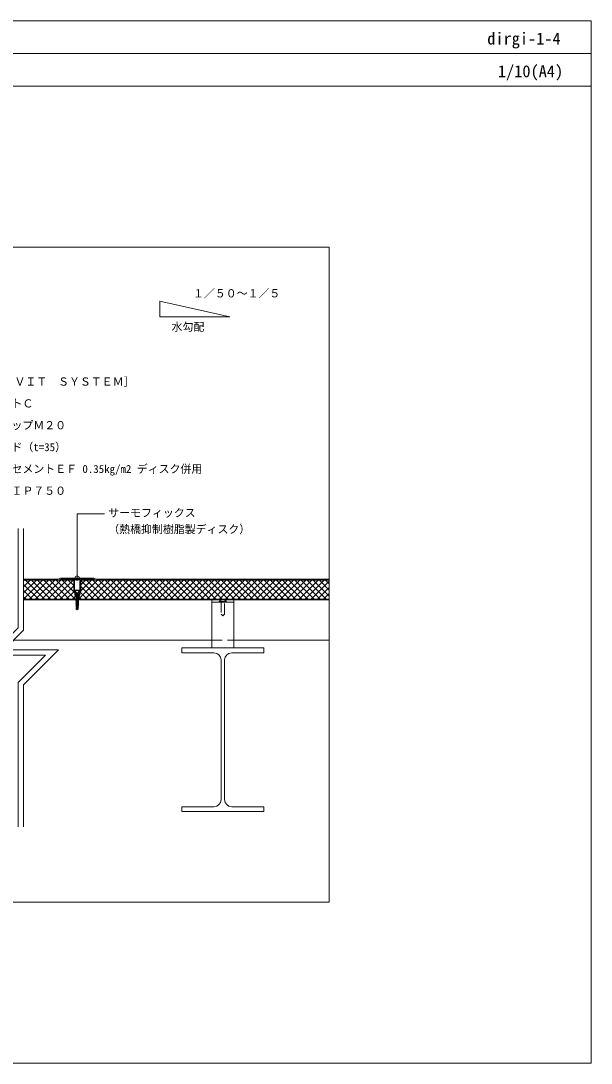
# Model space of a CAD drawing. Units: millimetres, scale not verified. Extents: x -1380 to 1380, y -955 to 955.
# Drawn here: x 335 to 1380, y -955 to 955 of the extents above; entities that cross this region are included whole.
import ezdxf
from ezdxf.enums import TextEntityAlignment as Align

# ---------------------------------------------------------------- set-up
doc = ezdxf.new("R2010")
doc.units = ezdxf.units.MM
doc.header["$LTSCALE"] = 3
doc.linetypes.add('USER1', pattern=[9.525, 6.35, -3.175])
for name, color, linetype, lineweight in [('0-0_0', 7, 'Continuous', 18), ('0-1_BOUSUI', 1, 'Continuous', 18), ('0-2_MOJI', 7, 'Continuous', 18), ('0-3_HATCH', 9, 'Continuous', 18), ('0-5_KANAMONO_SCREW', 4, 'Continuous', 18), ('0-6_TEKKOTU', 7, 'Continuous', 18), ('0-7_dannnetu', 6, 'Continuous', 18), ('0-9_WAKU', 7, 'Continuous', 18), ('0-B_SUNPO', 7, 'Continuous', 18), ('0-D_dekki', 3, 'USER1', 18), ('0-F_zatu', 6, 'Continuous', 18)]:
    doc.layers.add(name, color=color, linetype=linetype, lineweight=lineweight)
doc.styles.add('ＭＳ ゴシック', font='')
doc.styles.get('ＭＳ ゴシック').set_extended_font_data('MS Gothic')

msp = doc.modelspace()

# ---------------------------------------------------------------- linework, layer by layer
at = {"layer": '0-0_0'}
msp.add_line((-1379.883, 895.31), (1380.117, 895.31), dxfattribs=at)
msp.add_lwpolyline([(-899.883, -659.69), (900.117, -659.69), (900.117, 540.31), (-899.883, 540.31)], close=True, dxfattribs=at)
at = {"layer": '0-1_BOUSUI'}
for points in [[(339.935, -67.69), (402.883, -67.69), (407.883, -65.69), (468.653, -65.69), (473.653, -67.69), (900.117, -67.69)], [(339.935, -69.69), (403.268, -69.69), (408.268, -67.69), (468.268, -67.69), (473.268, -69.69), (900.117, -69.69)]]:
    msp.add_lwpolyline(points, dxfattribs=at)
at = {"layer": '0-2_MOJI'}
for p, q in [((589.771, 413.108), (718.15, 413.108)), ((488.539, 51.911), (438.101, 51.911)), ((438.101, -65.845), (438.101, 51.911))]:
    msp.add_line(p, q, dxfattribs=at)
msp.add_lwpolyline([(718.15, 413.108), (589.771, 441.615), (589.771, 413.108)], dxfattribs=at)
msp.add_circle((438.101, -65.845), 4, dxfattribs=at)
msp.add_circle((438.101, -65.845), 4, dxfattribs=at)
at = {"layer": '0-3_HATCH'}
for p, q in [((339.935, -70.673), (340.918, -69.69)), ((339.935, -81.899), (352.144, -69.69)), ((339.935, -93.124), (363.369, -69.69)), ((339.935, -104.349), (374.594, -69.69)), ((378.289, -104.69), (343.289, -69.69)), ((350.82, -104.69), (385.82, -69.69)), ((389.514, -104.69), (354.514, -69.69)), ((362.045, -104.69), (397.045, -69.69)), ((400.739, -104.69), (365.739, -69.69)), ((373.27, -104.69), (408.27, -69.69)), ((411.965, -104.69), (376.965, -69.69)), ((384.495, -104.69), (419.495, -69.69)), ((423.19, -104.69), (388.19, -69.69)), ((395.721, -104.69), (430.721, -69.69)), ((434.415, -104.69), (399.415, -69.69)), ((433.768, -92.818), (410.641, -69.69)), ((431.768, -79.592), (421.866, -69.69)), ((440.822, -104.49), (475.622, -69.69)), ((444.768, -78.094), (453.171, -69.69)), ((444.768, -89.319), (464.397, -69.69)), ((479.133, -104.507), (444.768, -70.142)), ((452.043, -104.495), (486.847, -69.69)), ((490.363, -104.512), (455.542, -69.69)), ((463.263, -104.5), (498.073, -69.69)), ((501.594, -104.517), (466.767, -69.69)), ((474.484, -104.505), (509.298, -69.69)), ((512.824, -104.522), (477.993, -69.69)), ((485.704, -104.51), (520.523, -69.69)), ((524.054, -104.526), (489.218, -69.69)), ((496.924, -104.515), (531.749, -69.69)), ((535.284, -104.531), (500.443, -69.69)), ((508.145, -104.52), (542.974, -69.69)), ((546.515, -104.536), (511.669, -69.69)), ((519.365, -104.524), (554.199, -69.69)), ((557.745, -104.541), (522.894, -69.69)), ((530.586, -104.529), (565.425, -69.69)), ((568.975, -104.546), (534.119, -69.69)), ((541.806, -104.534), (576.65, -69.69)), ((580.205, -104.551), (545.345, -69.69)), ((553.027, -104.539), (587.875, -69.69)), ((591.435, -104.556), (556.57, -69.69)), ((564.247, -104.544), (599.101, -69.69)), ((602.666, -104.561), (567.795, -69.69)), ((575.467, -104.549), (610.326, -69.69)), ((613.896, -104.566), (579.021, -69.69)), ((586.688, -104.554), (621.551, -69.69)), ((625.126, -104.57), (590.246, -69.69)), ((597.908, -104.559), (632.777, -69.69)), ((636.356, -104.575), (601.471, -69.69)), ((609.129, -104.564), (644.002, -69.69)), ((647.586, -104.58), (612.696, -69.69)), ((620.349, -104.568), (655.227, -69.69)), ((658.817, -104.585), (623.922, -69.69)), ((631.57, -104.573), (666.453, -69.69)), ((670.047, -104.59), (635.147, -69.69)), ((642.79, -104.578), (677.678, -69.69)), ((681.277, -104.595), (646.372, -69.69)), ((654.01, -104.583), (688.903, -69.69)), ((692.507, -104.6), (657.598, -69.69)), ((665.231, -104.588), (700.128, -69.69)), ((703.738, -104.605), (668.823, -69.69)), ((676.451, -104.593), (711.354, -69.69)), ((714.968, -104.61), (680.048, -69.69)), ((687.672, -104.598), (722.579, -69.69)), ((726.198, -104.615), (691.274, -69.69)), ((698.892, -104.603), (733.804, -69.69)), ((737.428, -104.619), (702.499, -69.69)), ((710.113, -104.608), (745.03, -69.69)), ((748.658, -104.624), (713.724, -69.69)), ((721.333, -104.612), (756.255, -69.69)), ((759.889, -104.629), (724.95, -69.69)), ((732.553, -104.617), (767.48, -69.69)), ((771.119, -104.634), (736.175, -69.69)), ((743.774, -104.622), (778.706, -69.69)), ((782.349, -104.639), (747.4, -69.69)), ((754.994, -104.627), (789.931, -69.69)), ((793.579, -104.644), (758.626, -69.69)), ((766.215, -104.632), (801.156, -69.69)), ((804.809, -104.649), (769.851, -69.69)), ((777.435, -104.637), (812.382, -69.69)), ((816.04, -104.654), (781.076, -69.69)), ((788.656, -104.642), (823.607, -69.69)), ((827.27, -104.659), (792.302, -69.69)), ((799.876, -104.647), (834.832, -69.69)), ((838.5, -104.663), (803.527, -69.69)), ((811.096, -104.652), (846.058, -69.69)), ((849.73, -104.668), (814.752, -69.69)), ((822.317, -104.656), (857.283, -69.69)), ((860.961, -104.673), (825.978, -69.69)), ((833.537, -104.661), (868.508, -69.69)), ((872.191, -104.678), (837.203, -69.69)), ((844.758, -104.666), (879.734, -69.69)), ((883.421, -104.683), (848.428, -69.69)), ((855.978, -104.671), (890.959, -69.69)), ((894.651, -104.688), (859.654, -69.69)), ((867.199, -104.676), (900.117, -71.757)), ((900.117, -98.929), (870.879, -69.69)), ((900.117, -87.703), (882.104, -69.69)), ((900.117, -76.478), (893.33, -69.69)), ((367.063, -104.69), (339.935, -77.562)), ((355.838, -104.69), (339.935, -88.787)), ((406.946, -104.69), (431.768, -79.868)), ((418.171, -104.69), (431.97, -90.892)), ((456.673, -104.497), (443.817, -91.641)), ((467.903, -104.502), (444.768, -81.367)), ((878.419, -104.681), (900.117, -82.983)), ((889.639, -104.686), (900.117, -94.208)), ((344.613, -104.69), (339.935, -100.013)), ((429.397, -104.69), (435.397, -98.69)), ((440.191, -99.24), (440.118, -99.168)), ((445.443, -104.492), (440.588, -99.638))]:
    msp.add_line(p, q, dxfattribs=at)
at = {"layer": '0-5_KANAMONO_SCREW'}
for p, q in [((433.268, -88.19), (443.268, -88.19)), ((433.268, -88.69), (433.268, -88.19)), ((433.268, -88.69), (435.688, -91.11)), ((435.418, -93.115), (436.418, -93.656)), ((435.418, -94.865), (436.418, -95.406)), ((436.268, -92.24), (436.207, -92.009)), ((436.268, -92.24), (436.418, -92.24)), ((436.418, -93.115), (440.118, -92.24)), ((436.418, -93.115), (436.418, -92.24)), ((436.418, -93.656), (436.418, -94.865)), ((436.418, -94.865), (440.118, -93.99)), ((436.418, -95.406), (436.418, -96.615)), ((441.118, -92.24), (440.118, -92.24)), ((440.118, -92.99), (440.118, -93.99)), ((441.118, -93.99), (440.118, -93.99)), ((440.118, -94.74), (440.118, -95.74)), ((440.268, -92.24), (440.33, -92.009)), ((443.268, -88.69), (443.268, -88.19)), ((435.418, -96.615), (436.418, -97.156)), ((435.418, -98.365), (436.418, -98.906)), ((435.418, -100.115), (436.418, -100.656)), ((435.418, -101.865), (436.418, -102.406)), ((435.418, -103.615), (436.418, -104.156)), ((435.418, -105.365), (436.418, -105.906)), ((435.418, -107.115), (436.418, -107.656)), ((435.418, -108.865), (436.418, -108.865)), ((435.418, -108.865), (436.418, -109.406)), ((435.418, -110.615), (436.418, -110.615)), ((435.418, -110.615), (436.418, -111.156)), ((435.418, -112.365), (436.418, -112.365)), ((435.418, -114.115), (436.418, -114.115)), ((435.418, -114.115), (436.418, -114.656)), ((436.418, -96.615), (440.118, -95.74)), ((436.418, -97.156), (440.118, -96.49)), ((436.418, -97.156), (436.418, -98.365)), ((436.418, -98.365), (440.118, -97.49)), ((436.418, -98.906), (436.418, -100.115)), ((436.418, -100.115), (440.118, -99.24)), ((436.418, -100.656), (436.418, -101.865)), ((436.418, -101.865), (440.118, -100.99)), ((436.418, -102.406), (436.418, -103.615)), ((436.418, -103.615), (440.118, -102.74)), ((436.418, -104.156), (436.418, -105.365)), ((436.418, -105.365), (440.118, -104.49)), ((436.418, -105.906), (436.418, -107.115)), ((436.418, -107.115), (440.118, -106.24)), ((436.418, -107.656), (436.418, -108.865)), ((436.418, -108.865), (441.118, -107.99)), ((436.418, -108.865), (440.118, -107.99)), ((436.418, -109.406), (440.118, -108.74)), ((436.418, -109.406), (436.418, -110.615)), ((436.418, -110.615), (441.118, -109.74)), ((436.418, -110.615), (440.118, -109.74)), ((436.418, -111.156), (440.118, -110.49)), ((436.418, -111.156), (436.418, -112.365)), ((436.418, -112.365), (441.118, -111.49)), ((436.418, -112.365), (440.118, -111.49)), ((436.418, -112.906), (436.418, -114.115)), ((436.418, -114.115), (441.118, -113.24)), ((436.418, -114.115), (440.118, -113.24)), ((436.418, -114.656), (440.118, -113.99)), ((440.118, -96.49), (441.118, -95.74)), ((441.118, -95.74), (440.118, -95.74)), ((440.118, -96.49), (440.118, -97.49)), ((441.118, -97.49), (440.118, -97.49)), ((440.118, -98.24), (440.118, -99.24)), ((441.118, -99.24), (440.118, -99.24)), ((440.118, -99.99), (440.118, -100.99)), ((441.118, -100.99), (440.118, -100.99)), ((440.118, -101.74), (440.118, -102.74)), ((441.118, -102.74), (440.118, -102.74)), ((440.118, -103.49), (440.118, -104.49)), ((441.118, -104.49), (440.118, -104.49)), ((440.118, -105.24), (440.118, -106.24)), ((441.118, -106.24), (440.118, -106.24)), ((440.118, -106.99), (440.118, -107.99)), ((441.118, -107.99), (440.118, -107.99)), ((440.118, -108.74), (441.118, -107.99)), ((440.118, -108.74), (440.118, -109.74)), ((441.118, -109.74), (440.118, -109.74)), ((440.118, -110.49), (441.118, -109.74)), ((440.118, -110.49), (440.118, -111.49)), ((441.118, -111.49), (440.118, -111.49)), ((440.118, -112.24), (441.118, -111.49)), ((441.118, -113.24), (440.118, -113.24)), ((440.118, -113.99), (441.118, -113.24)), ((440.118, -113.99), (440.118, -114.99)), ((435.418, -115.865), (436.418, -115.865)), ((435.418, -115.865), (436.418, -116.406)), ((435.418, -117.615), (436.418, -117.615)), ((435.418, -117.615), (436.418, -118.156)), ((436.036, -119.19), (436.836, -119.623)), ((436.418, -114.656), (436.418, -115.865)), ((436.418, -115.865), (441.118, -114.99)), ((436.418, -115.865), (440.118, -114.99)), ((436.418, -116.406), (440.118, -115.74)), ((436.418, -116.406), (436.418, -117.615)), ((436.418, -117.615), (441.118, -116.74)), ((436.418, -117.615), (440.118, -116.74)), ((436.418, -118.156), (440.118, -117.49)), ((436.418, -118.156), (436.836, -119.19)), ((436.518, -119.623), (436.518, -122.565)), ((436.518, -119.623), (440.018, -119.623)), ((438.268, -123.79), (436.518, -122.565)), ((436.836, -119.19), (440.596, -118.49)), ((436.836, -119.623), (439.796, -119.09)), ((438.268, -123.79), (437.527, -121.787)), ((438.268, -123.79), (440.018, -122.565)), ((440.118, -117.49), (439.796, -118.49)), ((439.796, -119.09), (439.796, -119.623)), ((441.118, -114.99), (440.118, -114.99)), ((440.118, -115.74), (441.118, -114.99)), ((440.118, -115.74), (440.118, -116.74)), ((441.118, -116.74), (440.118, -116.74)), ((440.118, -117.49), (441.118, -116.74))]:
    msp.add_line(p, q, dxfattribs=at)
for points in [[(433.268, -88.69), (443.268, -88.69), (440.848, -91.11)], [(435.418, -93.115), (436.418, -93.115), (441.118, -92.24)], [(435.418, -94.865), (436.418, -94.865), (441.118, -93.99)], [(436.418, -93.656), (440.118, -92.99), (441.118, -92.24)], [(436.418, -95.406), (440.118, -94.74), (441.118, -93.99)], [(435.418, -96.615), (436.418, -96.615), (441.118, -95.74)], [(435.418, -98.365), (436.418, -98.365), (441.118, -97.49)], [(435.418, -100.115), (436.418, -100.115), (441.118, -99.24)], [(435.418, -101.865), (436.418, -101.865), (441.118, -100.99)], [(435.418, -103.615), (436.418, -103.615), (441.118, -102.74)], [(435.418, -105.365), (436.418, -105.365), (441.118, -104.49)], [(435.418, -107.115), (436.418, -107.115), (441.118, -106.24)], [(435.418, -112.365), (436.418, -112.906), (440.118, -112.24), (440.118, -113.24)], [(436.418, -98.906), (440.118, -98.24), (441.118, -97.49)], [(436.418, -100.656), (440.118, -99.99), (441.118, -99.24)], [(436.418, -102.406), (440.118, -101.74), (441.118, -100.99)], [(436.418, -104.156), (440.118, -103.49), (441.118, -102.74)], [(436.418, -105.906), (440.118, -105.24), (441.118, -104.49)], [(436.418, -107.656), (440.118, -106.99), (441.118, -106.24)], [(436.036, -119.19), (436.836, -119.19), (439.796, -118.49)], [(438.268, -123.79), (440.018, -119.623), (440.018, -122.565)], [(439.796, -119.09), (440.596, -118.49), (439.796, -118.49)]]:
    msp.add_lwpolyline(points, dxfattribs=at)
for centre, radius, start, end in [((434.274, -92.525), 2, 14.93142, 45), ((442.262, -92.525), 2, 135, 165.06858), ((438.268, -123.79), 2.136, 110.30447, 145), ((442.336, -124.808), 5.679, 114.08593, 147.8643)]:
    msp.add_arc(centre, radius, start, end, dxfattribs=at)
at = {"layer": '0-6_TEKKOTU'}
for p, q in [((701.867, -471.69), (701.867, -215.69)), ((708.367, -215.69), (708.367, -471.69))]:
    msp.add_line(p, q, dxfattribs=at)
for points in [[(688.867, -202.69), (630.117, -202.69), (630.117, -193.69), (780.117, -193.69), (780.117, -202.69), (721.367, -202.69)], [(721.367, -484.69), (780.117, -484.69), (780.117, -493.69), (630.117, -493.69), (630.117, -484.69), (688.867, -484.69)]]:
    msp.add_lwpolyline(points, dxfattribs=at)
for centre, start, end in [((688.867, -215.69), 0, 90), ((721.367, -215.69), 90, 180), ((688.867, -471.69), 270, 0), ((721.367, -471.69), 180, 270)]:
    msp.add_arc(centre, 13, start, end, dxfattribs=at)
at = {"layer": '0-7_dannnetu'}
for p, q in [((339.935, -69.69), (431.768, -69.69)), ((444.768, -69.69), (900.117, -69.69))]:
    msp.add_line(p, q, dxfattribs=at)
at = {"layer": '0-9_WAKU'}
for points in [[(1380.117, 835.31), (-1379.883, 835.31), (-1379.883, 955.31), (1380.117, 955.31)], [(-1379.883, -954.69), (1380.117, -954.69), (1380.117, 955.31), (-1379.883, 955.31)]]:
    msp.add_lwpolyline(points, close=True, dxfattribs=at)
at = {"layer": '0-B_SUNPO'}
for points in [[(329.935, 25.302), (329.935, -156.987), (279.935, -206.987), (379.935, -206.987), (329.935, -256.987), (329.935, -521.891)], [(339.935, 25.302), (339.935, -161.129), (304.077, -196.987), (404.077, -196.987), (339.935, -261.129), (339.935, -521.891)]]:
    msp.add_lwpolyline(points, dxfattribs=at)
at = {"layer": '0-D_dekki', "linetype": 'Continuous'}
for p, q in [((900.117, -104.69), (339.935, -104.69)), ((900.117, -105.69), (339.935, -105.69)), ((685.117, -193.69), (685.117, -105.69)), ((685.117, -109.69), (725.117, -109.69)), ((725.117, -193.69), (725.117, -105.69)), ((685.117, -179.69), (321.374, -179.69)), ((900.117, -179.69), (725.117, -179.69))]:
    msp.add_line(p, q, dxfattribs=at)
at = {"layer": '0-D_dekki'}
msp.add_line((685.117, -179.69), (725.117, -179.69), dxfattribs=at)
msp.add_lwpolyline([(698.117, -109.69), (712.117, -109.69), (712.117, -108.69), (698.117, -108.69)], close=True, dxfattribs=at)
msp.add_lwpolyline([(702.117, -109.69), (702.117, -131.69), (705.117, -134.69), (708.117, -131.69), (708.117, -109.69)], dxfattribs=at)
for centre, radius, start, end in [((701.051, -108.762), 1.935, 125.7312, 177.88555), ((703.369, -111.343), 5.397, 103.41361, 129.70709), ((705.189, -117.608), 11.918, 90.34476, 104.93646), ((705.045, -117.608), 11.918, 75.06354, 89.65524), ((706.865, -111.343), 5.397, 50.29291, 76.58639), ((709.183, -108.762), 1.935, 2.11445, 54.2688)]:
    msp.add_arc(centre, radius, start, end, dxfattribs=at)
at = {"layer": '0-F_zatu'}
for p, q in [((433.268, -67.69), (443.268, -67.69)), ((433.268, -67.69), (443.268, -67.69)), ((434.122, -67.69), (444.122, -67.69)), ((435.268, -98.69), (441.268, -98.69))]:
    msp.add_line(p, q, dxfattribs=at)
for points in [[(435.268, -90.69), (433.268, -90.69), (433.268, -67.69), (408.268, -67.69), (408.268, -69.69), (431.768, -69.69), (431.768, -90.69), (433.768, -92.69), (433.768, -96.69), (434.268, -98.69), (435.268, -98.69)], [(441.268, -90.69), (443.268, -90.69), (443.268, -67.69), (468.268, -67.69), (468.268, -69.69), (444.768, -69.69), (444.768, -90.69), (442.768, -92.69), (442.768, -96.69), (442.268, -98.69), (441.268, -98.69)]]:
    msp.add_lwpolyline(points, close=True, dxfattribs=at)

# ---------------------------------------------------------------- texts
at = {"layer": '0-2_MOJI', "style": 'ＭＳ ゴシック'}
for s, p in [('１／５０～１／５', (650.489, 444.16)), ('水勾配', (611.156, 382.841)), ('［ＤＩＰＳ－ＶＩＴ\u3000ＳＹＳＴＥＭ］', (203.255, 282.39)), ('ＶＴコートＣ', (237.831, 242.39)), ('ビュートップＭ２０', (237.831, 202.39)), ('ＧＩボード（t=35）', (237.831, 162.39)), ('ＤＩＰＳセメントＥＦ 0.35kg/m2 ディスク併用', (237.831, 122.39)), ('ＩＲ－ＤＩＰ７５０', (237.831, 82.39)), ('サーモフィックス', (495.245, 41.911)), ('（熱橋抑制樹脂製ディスク）', (495.245, 11.911))]:
    msp.add_text(s, height=14.66, dxfattribs=at).set_placement(p, align=Align.BOTTOM_LEFT)
at = {"layer": '0-9_WAKU', "style": 'ＭＳ ゴシック'}
for s, p in [('dirgi-1-4', (1189.686, 905.31)), ('1/10(A4)', (1209.178, 845.31))]:
    msp.add_text(s, height=21.99, dxfattribs=at).set_placement(p, align=Align.BOTTOM_LEFT)

doc.saveas('drawing.dxf')
